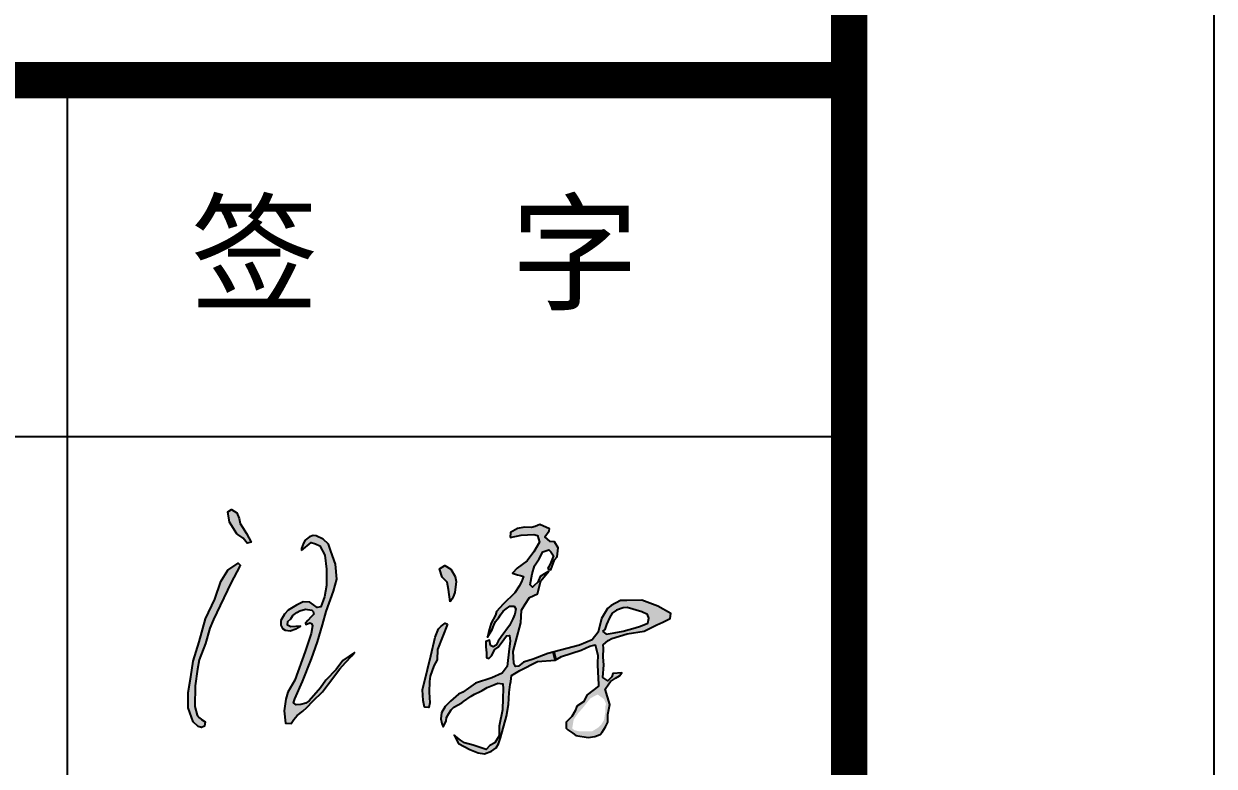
# Model space of a CAD drawing. Extents: x 1036631 to 1215829, y 649019 to 896649.
# Drawn here: x 1212488 to 1215749, y 813789 to 815821 of the extents above; entities that cross this region are included whole.
import ezdxf

# ---------------------------------------------------------------- set-up
doc = ezdxf.new("R2010")
doc.units = 0
doc.header["$LTSCALE"] = 1000
doc.header["$MEASUREMENT"] = 0
for name, color, linetype in [('PUB_TEXT', 7, 'Continuous'), ('TWT_TITLE', 7, 'Continuous'), ('图框', 7, 'Continuous')]:
    doc.layers.add(name, color=color, linetype=linetype)
doc.styles.add('STYLE-黑体', font='simhei.ttf')

msp = doc.modelspace()

# ---------------------------------------------------------------- hatches: boundary and pattern name
at = {"layer": 'PUB_TEXT'}
h = msp.add_hatch(color=4, dxfattribs=at)
h.paths.add_polyline_path([(1213056.1, 814291.2), (1213081.4, 814338.7), (1213075.2, 814344.9), (1213047.6, 814325), (1213028.5, 814293.9), (1213012.1, 814246), (1212986.1, 814191.7), (1212968.4, 814128.7), (1212952.1, 814076.3), (1212945.6, 814033.6), (1212938.3, 813990.4), (1212938.6, 813948.3), (1212951.9, 813909.8), (1212966.1, 813897.4), (1212975, 813894.9), (1212983.5, 813898.4), (1212984.8, 813910.1), (1212975.6, 813916.7), (1212965, 813923.1), (1212956.9, 813951.9), (1212957.4, 814008.3), (1212964, 814054.6), (1212968.8, 814079.9), (1212986.3, 814124.4), (1212997.6, 814166.4), (1213007.8, 814190.1), (1213026.3, 814228.9)])
h.paths.add_polyline_path([(1213087.6, 814443.4), (1213081, 814453), (1213078.5, 814467.2), (1213071.9, 814481.9), (1213057.7, 814491.5), (1213047, 814484.9), (1213051.6, 814457), (1213072.4, 814425.1), (1213089.1, 814413), (1213100.3, 814398.8), (1213110.9, 814402.3), (1213098.7, 814425.6)])
h = msp.add_hatch(color=4, dxfattribs=at)
h.paths.add_polyline_path([(1213847.4, 814050.9), (1213895.5, 814075.5), (1213943.9, 814079.3), (1213938.2, 814100.6), (1213923.4, 814096.7), (1213883.3, 814081.6), (1213857.6, 814073.3), (1213843.7, 814062.7), (1213834.8, 814061.6), (1213830.9, 814070.5), (1213829.2, 814102.2), (1213836.4, 814130.1), (1213849.8, 814181.4), (1213851.3, 814215.8), (1213861.9, 814232.1), (1213873.6, 814250.2), (1213895.8, 814260.3), (1213905.1, 814296), (1213926.6, 814322.4), (1213902.6, 814307.8), (1213896.5, 814292.3), (1213886, 814283.3), (1213882.1, 814278.3), (1213875.2, 814284.9), (1213880.5, 814315.7), (1213887.1, 814337.2), (1213900.3, 814356.7), (1213910.2, 814375.4), (1213926.2, 814381.4), (1213931.9, 814375.7), (1213939.4, 814364.9), (1213931.7, 814346.2), (1213926.2, 814334.7), (1213924.2, 814329.7), (1213931.7, 814326.2), (1213942.1, 814353.4), (1213949.8, 814361.4), (1213951.8, 814386.7), (1213942, 814402.6), (1213930.5, 814403.9), (1213915.2, 814416.5), (1213927.7, 814432.8), (1213928.7, 814438.4), (1213901.9, 814450.5), (1213888.7, 814444.6), (1213879.3, 814442.5), (1213860.2, 814443.2), (1213841, 814439.8), (1213821.9, 814428.3), (1213821.1, 814414.5), (1213850.7, 814420.9), (1213885.9, 814423.3), (1213895.5, 814420.1), (1213901.1, 814401.7), (1213885.1, 814375.3), (1213867.5, 814351.3), (1213839.5, 814330.6), (1213826.7, 814317), (1213840.7, 814312.1), (1213848.7, 814311), (1213857.6, 814307.9), (1213851.8, 814293.8), (1213845.7, 814281.3), (1213833.7, 814263.5), (1213801.9, 814232.1), (1213783.5, 814212.3), (1213780.2, 814202.1), (1213768.2, 814179.9), (1213765.5, 814170.9), (1213762.9, 814162.1), (1213759, 814141.6), (1213771.5, 814162.5), (1213775.7, 814174.3), (1213780.9, 814184.7), (1213789.3, 814195.8), (1213794.2, 814203.4), (1213801.1, 814212.8), (1213809.8, 814219.2), (1213819.9, 814226.8), (1213831.7, 814226.3), (1213836.4, 814219.4), (1213833.7, 814204.9), (1213827.8, 814192.1), (1213819.1, 814173.6), (1213795.9, 814142.3), (1213788.1, 814131.2), (1213782.1, 814120.1), (1213774.3, 814115), (1213767.1, 814119.2), (1213763.9, 814133.2), (1213753.6, 814129.9), (1213753.6, 814115.2), (1213755.7, 814099.3), (1213755.7, 814086.6), (1213762.6, 814083.1), (1213769.5, 814090.6), (1213778.2, 814108.1), (1213787.9, 814114.6), (1213803.4, 814135.2), (1213810.9, 814145.1), (1213818.4, 814146.7), (1213820.9, 814130.8), (1213817.5, 814109.6), (1213812.4, 814061.7), (1213798.4, 814043.7), (1213770.4, 814030.3), (1213726.1, 814016), (1213706.1, 814002.2), (1213691.1, 813991.6), (1213679.3, 813985.7), (1213657.6, 813966.5), (1213643, 813951.6), (1213632.7, 813934.3), (1213630.8, 813918.6), (1213633.1, 813905.6), (1213636.7, 813896.1), (1213645.7, 813911.9), (1213646.1, 813922.1), (1213652.4, 813932.7), (1213658.7, 813942.5), (1213666.6, 813950), (1213687.8, 813962.2), (1213692.9, 813965.7), (1213713.8, 813979.9), (1213722.5, 813986.2), (1213738.6, 813992.9), (1213743.7, 813996), (1213757.9, 814004.3), (1213775.6, 814011.3), (1213786.6, 814015.7), (1213800.8, 814013.7), (1213801.5, 814000.3), (1213800.8, 813974.4), (1213800, 813942.9), (1213790.5, 813898.3), (1213790.5, 813871.4), (1213778.2, 813852.4), (1213765.4, 813845.2), (1213755.3, 813834.5), (1213719.5, 813846.3), (1213695.4, 813852.4), (1213684.8, 813859.7), (1213667.5, 813873.7), (1213678.7, 813850.7), (1213709.8, 813834.2), (1213733, 813824.8), (1213750.7, 813822.6), (1213769.8, 813829.8), (1213781.9, 813838.6), (1213788.3, 813849.4), (1213794.6, 813866.2), (1213810.4, 813925.4), (1213816.3, 813957.6), (1213817.9, 813990.1), (1213821, 814012.5), (1213822.2, 814020.4), (1213824.5, 814036.9)])
h.paths.add_polyline_path([(1214014.9, 814106.3), (1214038.8, 814117.6), (1214053.8, 814120.7), (1214060.6, 814092.2), (1214059.7, 814070.6), (1214061.1, 814041.9), (1214061.9, 814034.4), (1214062.8, 814007.5), (1214031.4, 813983.9), (1214021.2, 813964.5), (1214003.6, 813952.6), (1213998.3, 813940.2), (1213989.4, 813924.8), (1213973.6, 813908.9), (1213973.6, 813893), (1213978.9, 813888.2), (1213992.1, 813878.9), (1214000.5, 813872.7), (1214034, 813867), (1214053, 813869.7), (1214067.6, 813875), (1214072.9, 813881.6), (1214082.1, 813896.1), (1214087.9, 813909.3), (1214087.9, 813930.5), (1214093.6, 813957), (1214080.8, 813999.3), (1214090.5, 814014.3), (1214095.4, 814020.5), (1214109.1, 814029.7), (1214120.5, 814036.3), (1214126.7, 814043.8), (1214102.3, 814042.2), (1214099, 814033.3), (1214087.9, 814021.9), (1214074.6, 814031.3), (1214077.6, 814066.3), (1214075.8, 814086.8), (1214076.7, 814111.3), (1214075.5, 814121.2), (1214088.8, 814132.6), (1214099, 814137.9), (1214141.5, 814150.7), (1214187.8, 814158), (1214222.4, 814175.2), (1214239.1, 814182.5), (1214258.6, 814193.1), (1214260.3, 814206.4), (1214225.2, 814226.5), (1214181.7, 814242.7), (1214140.4, 814242.1), (1214122.5, 814242.1), (1214097.4, 814228.7), (1214087.4, 814220.4), (1214071.2, 814192.5), (1214061.7, 814155.7), (1214045.6, 814134.5), (1214011, 814120.1), (1213941.6, 814101.5), (1213947.1, 814081), (1213961.5, 814088.7)])
h.paths.add_polyline_path([(1214073.5, 814158.4), (1214080.4, 814163.2), (1214084.7, 814176.9), (1214092.9, 814195.2), (1214099.9, 814207.3), (1214111.6, 814215.9), (1214130.4, 814222.5), (1214140.9, 814223.3), (1214181, 814211.5), (1214196.4, 814203.5), (1214200.7, 814193.9), (1214197.9, 814180.3), (1214177.6, 814172.3), (1214162.7, 814167.4), (1214130, 814158.1), (1214105.6, 814153.8), (1214084, 814149.8)], flags=16)
h.paths.add_polyline_path([(1214050.8, 813980.1), (1214060.2, 813985), (1214077.9, 813971.8), (1214083.1, 813959.3), (1214081, 813949.6), (1214081, 813935), (1214077.5, 813914.5), (1214070.9, 813903.4), (1214062.6, 813894.7), (1214044.9, 813883.9), (1214014.6, 813883.6), (1214004.5, 813885), (1213995.9, 813887.4), (1213990.6, 813892.3), (1213994.5, 813915.9), (1214005.9, 813932.6), (1214020.5, 813949.2), (1214040.3, 813974.2)], flags=16)
h.paths.add_polyline_path([(1213941.6, 814101.5), (1213938.2, 814100.6), (1213943.9, 814079.3), (1213947.1, 814081)], flags=17)
msp.add_hatch(color=4, dxfattribs=at).paths.add_polyline_path([(1213278.8, 814172.7), (1213276, 814152.3), (1213258.8, 814102.4), (1213230.5, 814023.8), (1213211.2, 813991.1), (1213206.3, 813971.9), (1213201.8, 813940.5), (1213205.4, 813906.5), (1213220.6, 813905.2), (1213227.8, 813916.4), (1213237.2, 813927.1), (1213252.9, 813939.2), (1213263.6, 813949), (1213280.2, 813966.9), (1213306.7, 813992.5), (1213323.2, 814014.4), (1213354.2, 814054.7), (1213369.8, 814072.2), (1213387.3, 814090.5), (1213394, 814099.9), (1213362.7, 814077.6), (1213343.6, 814053.4), (1213315.9, 814024.3), (1213301.3, 814003.5), (1213269.8, 813967.9), (1213261.4, 813960.7), (1213247.1, 813957.3), (1213234.8, 813956.7), (1213227.3, 813962.1), (1213231.2, 813973), (1213252, 814020.6), (1213276.3, 814082.6), (1213292.9, 814129.3), (1213306.3, 814175.9), (1213316.2, 814211.9), (1213336.8, 814268.2), (1213346.3, 814300.6), (1213342, 814342.1), (1213329.1, 814377.2), (1213323.4, 814396.1), (1213308.1, 814409.9), (1213289.5, 814419.6), (1213281.1, 814420.2), (1213271.3, 814416.8), (1213259.4, 814407.7), (1213254.4, 814398.9), (1213248.7, 814384.8), (1213249.5, 814378.9), (1213276, 814401.1), (1213287.4, 814397.6), (1213299.3, 814392), (1213312.9, 814366.3), (1213317.4, 814328.2), (1213317.1, 814283.2), (1213312, 814252.4), (1213301.9, 814224.7), (1213292.2, 814222.9), (1213271.8, 814237.3), (1213253.4, 814238.5), (1213235.5, 814229.2), (1213212.6, 814215.9), (1213202.2, 814204.6), (1213192.2, 814187.5), (1213192.6, 814174.7), (1213196.8, 814166), (1213204.6, 814161.4), (1213218.1, 814159.6), (1213233.6, 814164.5), (1213246, 814171.6), (1213220.1, 814169.8), (1213211, 814174.7), (1213211.2, 814184.6), (1213220.3, 814192.4), (1213225.2, 814200.8), (1213241, 814213.2), (1213259.8, 814218.3), (1213279.8, 814215.3), (1213282.6, 814204.6), (1213275.7, 814197.7), (1213266.4, 814187.5), (1213260, 814180.4), (1213260.9, 814176.2), (1213275, 814183.3)])
h = msp.add_hatch(color=4, dxfattribs=at)
h.paths.add_polyline_path([(1213642.7, 814180.2), (1213631.8, 814172.1), (1213624.3, 814164.3), (1213615.5, 814141.8), (1213603.3, 814090.9), (1213594.5, 814052.9), (1213580.4, 813997.3), (1213582.5, 813968.8), (1213586.4, 813950.1), (1213598.3, 813949.4), (1213600.8, 813962.4), (1213599, 813990.9), (1213599.3, 814020.7), (1213601.3, 814035.1), (1213611.2, 814063.4), (1213620.5, 814079.7), (1213621.2, 814108.3), (1213648.9, 814177.8)])
h.paths.add_polyline_path([(1213648.4, 814292.2), (1213651.4, 814272.6), (1213656.4, 814239), (1213661.9, 814246.5), (1213664.4, 814252), (1213669.4, 814264.5), (1213672.4, 814294.1), (1213670.4, 814307.7), (1213658.4, 814327.7), (1213641.8, 814337.7), (1213626.8, 814329.2), (1213634.8, 814306.2)])

# ---------------------------------------------------------------- linework, layer by layer
at = {"layer": 'PUB_TEXT', "color": 4}
for p, q in [((1213943.9, 814079.3), (1213938.2, 814100.6)), ((1213947.1, 814081), (1213941.6, 814101.5))]:
    msp.add_line(p, q, dxfattribs=at)
for points in [[(1213072.4, 814425.1), (1213051.6, 814457), (1213047, 814484.9), (1213057.7, 814491.5), (1213071.9, 814481.9), (1213078.5, 814467.2), (1213081, 814453), (1213087.6, 814443.4), (1213098.7, 814425.6), (1213110.9, 814402.3), (1213100.3, 814398.8), (1213089.1, 814413), (1213072.4, 814425.1)], [(1213249.5, 814378.9), (1213276, 814401.1), (1213287.4, 814397.6), (1213299.3, 814392), (1213312.9, 814366.3), (1213317.4, 814328.2), (1213317.1, 814283.2), (1213312, 814252.4), (1213301.9, 814224.7), (1213292.2, 814222.9), (1213271.8, 814237.3), (1213253.4, 814238.5), (1213235.5, 814229.2), (1213212.6, 814215.9), (1213202.2, 814204.6), (1213192.2, 814187.5), (1213192.6, 814174.7), (1213196.8, 814166), (1213204.6, 814161.4), (1213218.1, 814159.6), (1213233.6, 814164.5), (1213246, 814171.6), (1213220.1, 814169.8), (1213211, 814174.7), (1213211.2, 814184.6), (1213220.3, 814192.4), (1213225.2, 814200.8), (1213236.3, 814209.5), (1213244.5, 814214.1), (1213259.8, 814218.3), (1213277.5, 814215.7), (1213280.6, 814212.1), (1213282.6, 814204.6), (1213275.7, 814197.7), (1213266.4, 814187.5), (1213260, 814180.4), (1213260.9, 814176.2), (1213271.5, 814181.5), (1213276.4, 814179.3), (1213278.8, 814172.7), (1213276, 814152.3), (1213258.8, 814102.4), (1213230.5, 814023.8), (1213211.2, 813991.1), (1213206.3, 813971.9), (1213201.8, 813940.5), (1213205.4, 813906.5), (1213220.6, 813905.2), (1213227.8, 813916.4), (1213237.2, 813927.1), (1213252.9, 813939.2), (1213263.6, 813949), (1213280.2, 813966.9), (1213306.7, 813992.5), (1213323.2, 814014.4), (1213354.2, 814054.7), (1213369.8, 814072.2), (1213387.3, 814090.5), (1213394, 814099.9), (1213362.7, 814077.6), (1213343.6, 814053.4), (1213315.9, 814024.3), (1213301.3, 814003.5), (1213269.8, 813967.9), (1213261.4, 813960.7), (1213247.1, 813957.3), (1213234.8, 813956.7), (1213227.3, 813962.1), (1213231.2, 813973), (1213252, 814020.6), (1213276.3, 814082.6), (1213292.9, 814129.3), (1213306.3, 814175.9), (1213316.2, 814211.9), (1213336.8, 814268.2), (1213346.3, 814300.6), (1213342, 814342.1), (1213329.1, 814377.2), (1213323.4, 814396.1), (1213308.1, 814409.9), (1213289.5, 814419.6), (1213281.1, 814420.2), (1213271.3, 814416.8), (1213259.4, 814407.7), (1213254.4, 814398.9), (1213248.7, 814384.8), (1213248.7, 814384.8), (1213249.5, 814378.9)], [(1213079.2, 814334.5), (1213056.1, 814291.2), (1213026.3, 814228.9), (1213007.8, 814190.1), (1212997.6, 814166.4), (1212986.3, 814124.4), (1212968.8, 814079.9), (1212964, 814054.6), (1212957.4, 814008.3), (1212956.9, 813951.9), (1212963.6, 813928.1), (1212969.3, 813920.5), (1212975.6, 813916.7), (1212984.8, 813910.1), (1212984.8, 813910.1), (1212983.5, 813898.4), (1212975, 813894.9), (1212966.1, 813897.4), (1212951.9, 813909.8), (1212938.6, 813948.3), (1212938.3, 813990.4), (1212945.6, 814033.6), (1212952.1, 814076.3), (1212968.4, 814128.7), (1212986.1, 814191.7), (1213012.1, 814246), (1213028.5, 814293.9), (1213047.6, 814325), (1213075.2, 814344.9), (1213082.2, 814337.9), (1213079.2, 814334.5)], [(1213656.4, 814239), (1213651.4, 814272.6), (1213648.4, 814292.2), (1213634.8, 814306.2), (1213626.8, 814329.2), (1213641.8, 814337.7), (1213658.4, 814327.7), (1213670.4, 814307.7), (1213672.4, 814294.1), (1213669.4, 814264.5), (1213664.4, 814252), (1213661.9, 814246.5), (1213656.4, 814239)], [(1214073.5, 814158.4), (1214084, 814149.8), (1214105.6, 814153.8), (1214130, 814158.1), (1214162.7, 814167.4), (1214177.6, 814172.3), (1214197.9, 814180.3), (1214200.7, 814193.9), (1214196.4, 814203.5), (1214181, 814211.5), (1214140.9, 814223.3), (1214130.4, 814222.5), (1214111.6, 814215.9), (1214099.9, 814207.3), (1214092.9, 814195.2), (1214084.7, 814176.9), (1214080.4, 814163.2), (1214073.5, 814158.4)], [(1213648.9, 814177.8), (1213621.2, 814108.3), (1213620.5, 814079.7), (1213611.2, 814063.4), (1213601.3, 814035.1), (1213599.3, 814020.7), (1213599, 813990.9), (1213600.8, 813962.4), (1213598.3, 813949.4), (1213598.3, 813949.4), (1213586.4, 813950.1), (1213582.5, 813968.8), (1213580.4, 813997.3), (1213594.5, 814052.9), (1213603.3, 814090.9), (1213615.5, 814141.8), (1213624.3, 814164.3), (1213631.8, 814172.1), (1213642.7, 814180.2), (1213648.9, 814177.8)]]:
    msp.add_lwpolyline(points, dxfattribs=at)
msp.add_lwpolyline([(1213821.1, 814414.5), (1213850.7, 814420.9), (1213885.9, 814423.3), (1213895.5, 814420.1), (1213901.1, 814401.7), (1213885.1, 814375.3), (1213867.5, 814351.3), (1213839.5, 814330.6), (1213839.5, 814330.6), (1213826.7, 814317), (1213840.7, 814312.1), (1213848.7, 814311), (1213857.6, 814307.9), (1213851.8, 814293.8), (1213845.7, 814281.3), (1213833.7, 814263.5), (1213801.9, 814232.1), (1213783.5, 814212.3), (1213780.2, 814202.1), (1213768.2, 814179.9), (1213765.5, 814170.9), (1213762.9, 814162.1), (1213759, 814141.6), (1213771.5, 814162.5), (1213775.7, 814174.3), (1213780.9, 814184.7), (1213789.3, 814195.8), (1213794.2, 814203.4), (1213801.1, 814212.8), (1213809.8, 814219.2), (1213819.9, 814226.8), (1213831.7, 814226.3), (1213836.4, 814219.4), (1213833.7, 814204.9), (1213827.8, 814192.1), (1213819.1, 814173.6), (1213795.9, 814142.3), (1213788.1, 814131.2), (1213782.1, 814120.1), (1213774.3, 814115), (1213767.1, 814119.2), (1213763.9, 814133.2), (1213753.6, 814129.9), (1213753.6, 814115.2), (1213755.7, 814099.3), (1213755.7, 814086.6), (1213762.6, 814083.1), (1213769.5, 814090.6), (1213778.2, 814108.1), (1213787.9, 814114.6), (1213803.4, 814135.2), (1213810.9, 814145.1), (1213818.4, 814146.7), (1213820.9, 814130.8), (1213817.5, 814109.6), (1213812.4, 814061.7), (1213798.4, 814043.7), (1213770.4, 814030.3), (1213726.1, 814016), (1213706.1, 814002.2), (1213691.1, 813991.6), (1213679.3, 813985.7), (1213657.6, 813966.5), (1213643, 813951.6), (1213632.7, 813934.3), (1213630.8, 813918.6), (1213633.1, 813905.6), (1213636.7, 813896.1), (1213636.7, 813896.1), (1213645.7, 813911.9), (1213646.1, 813922.1), (1213652.4, 813932.7), (1213658.7, 813942.5), (1213666.6, 813950), (1213687.8, 813962.2), (1213692.9, 813965.7), (1213713.8, 813979.9), (1213722.5, 813986.2), (1213738.6, 813992.9), (1213743.7, 813996), (1213757.9, 814004.3), (1213775.6, 814011.3), (1213786.6, 814015.7), (1213800.8, 814013.7), (1213801.5, 814000.3), (1213800.8, 813974.4), (1213800, 813942.9), (1213790.5, 813898.3), (1213790.5, 813871.4), (1213778.2, 813852.4), (1213765.4, 813845.2), (1213755.3, 813834.5), (1213719.5, 813846.3), (1213695.4, 813852.4), (1213684.8, 813859.7), (1213667.5, 813873.7), (1213667.5, 813873.7), (1213678.7, 813850.7), (1213709.8, 813834.2), (1213733, 813824.8), (1213750.7, 813822.6), (1213769.8, 813829.8), (1213781.9, 813838.6), (1213788.3, 813849.4), (1213794.6, 813866.2), (1213810.4, 813925.4), (1213816.3, 813957.6), (1213817.9, 813990.1), (1213821, 814012.5), (1213822.2, 814020.4), (1213824.5, 814036.9), (1213847.4, 814050.9), (1213895.5, 814075.5), (1213943.9, 814079.3), (1213961.5, 814088.7), (1214014.9, 814106.3), (1214038.8, 814117.6), (1214053.8, 814120.7), (1214060.6, 814092.2), (1214059.7, 814070.6), (1214061.1, 814041.9), (1214061.9, 814034.4), (1214062.8, 814007.5), (1214031.4, 813983.9), (1214021.2, 813964.5), (1214003.6, 813952.6), (1213998.3, 813940.2), (1213989.4, 813924.8), (1213973.6, 813908.9), (1213973.6, 813893), (1213978.9, 813888.2), (1213992.1, 813878.9), (1214000.5, 813872.7), (1214034, 813867), (1214053, 813869.7), (1214067.6, 813875), (1214072.9, 813881.6), (1214082.1, 813896.1), (1214087.9, 813909.3), (1214087.9, 813930.5), (1214093.6, 813957), (1214080.8, 813999.3), (1214090.5, 814014.3), (1214095.4, 814020.5), (1214109.1, 814029.7), (1214120.5, 814036.3), (1214126.7, 814043.8), (1214102.3, 814042.2), (1214099, 814033.3), (1214087.9, 814021.9), (1214074.6, 814031.3), (1214077.6, 814066.3), (1214075.8, 814086.8), (1214076.7, 814111.3), (1214075.5, 814121.2), (1214088.8, 814132.6), (1214099, 814137.9), (1214141.5, 814150.7), (1214187.8, 814158), (1214222.4, 814175.2), (1214239.1, 814182.5), (1214258.6, 814193.1), (1214260.3, 814206.4), (1214225.2, 814226.5), (1214225.2, 814226.5), (1214181.7, 814242.7), (1214140.4, 814242.1), (1214122.5, 814242.1), (1214097.4, 814228.7), (1214087.4, 814220.4), (1214071.2, 814192.5), (1214061.7, 814155.7), (1214061.7, 814155.7), (1214045.6, 814134.5), (1214011, 814120.1), (1213923.4, 814096.7), (1213883.3, 814081.6), (1213857.6, 814073.3), (1213843.7, 814062.7), (1213834.8, 814061.6), (1213830.9, 814070.5), (1213829.2, 814102.2), (1213836.4, 814130.1), (1213849.8, 814181.4), (1213851.3, 814215.8), (1213861.9, 814232.1), (1213873.6, 814250.2), (1213895.8, 814260.3), (1213905.1, 814296), (1213926.6, 814322.4), (1213902.6, 814307.8), (1213896.5, 814292.3), (1213886, 814283.3), (1213882.1, 814278.3), (1213875.2, 814284.9), (1213880.5, 814315.7), (1213887.1, 814337.2), (1213900.3, 814356.7), (1213910.2, 814375.4), (1213926.2, 814381.4), (1213931.9, 814375.7), (1213939.4, 814364.9), (1213931.7, 814346.2), (1213926.2, 814334.7), (1213924.2, 814329.7), (1213931.7, 814326.2), (1213942.1, 814353.4), (1213949.8, 814361.4), (1213951.8, 814386.7), (1213942, 814402.6), (1213930.5, 814403.9), (1213915.2, 814416.5), (1213927.7, 814432.8), (1213928.7, 814438.4), (1213901.9, 814450.5), (1213888.7, 814444.6), (1213879.3, 814442.5), (1213860.2, 814443.2), (1213841, 814439.8), (1213821.9, 814428.3), (1213821.1, 814414.5)], close=True, dxfattribs=at)
at = {"layer": 'TWT_TITLE'}
msp.add_lwpolyline([(1156349.1, 783418.7), (1215749.1, 783418.7), (1215749.1, 825418.7), (1156349.1, 825418.7)], close=True, dxfattribs=at)
at = {"layer": 'TWT_TITLE', "const_width": 100}
msp.add_lwpolyline([(1158849.1, 784418.7), (1214749.1, 784418.7), (1214749.1, 824418.7), (1158849.1, 824418.7)], close=True, dxfattribs=at)
at = {"layer": '图框', "color": 0}
msp.add_line((1209049.1, 814691.2), (1214727.1, 814691.2), dxfattribs=at)
msp.add_line((1209049.1, 814691.2), (1214727.1, 814691.2), dxfattribs=at)
at = {"layer": '图框', "color": 4, "const_width": 98.6}
msp.add_lwpolyline([(1209049.1, 824418.7), (1214749.1, 824418.7), (1214749.1, 784418.7), (1209049.1, 784418.7)], close=True, dxfattribs=at)
at = {"layer": '图框', "color": 0}
for const_width in [99.6, 99.6, 99.6, 99.6, 40.3]:
    msp.add_lwpolyline([(1209049.1, 815667.3), (1214727.2, 815667.3)], dxfattribs=dict(at, const_width=const_width))
msp.add_lwpolyline([(1212608, 809029.9), (1212608, 815667.3)], dxfattribs=at)

# ---------------------------------------------------------------- texts
at = {"layer": '图框', "color": 0, "style": 'STYLE-黑体'}
msp.add_text('签   字', height=257.69, dxfattribs=at).set_placement((1212944.7, 815064.4))

doc.saveas('drawing.dxf')
